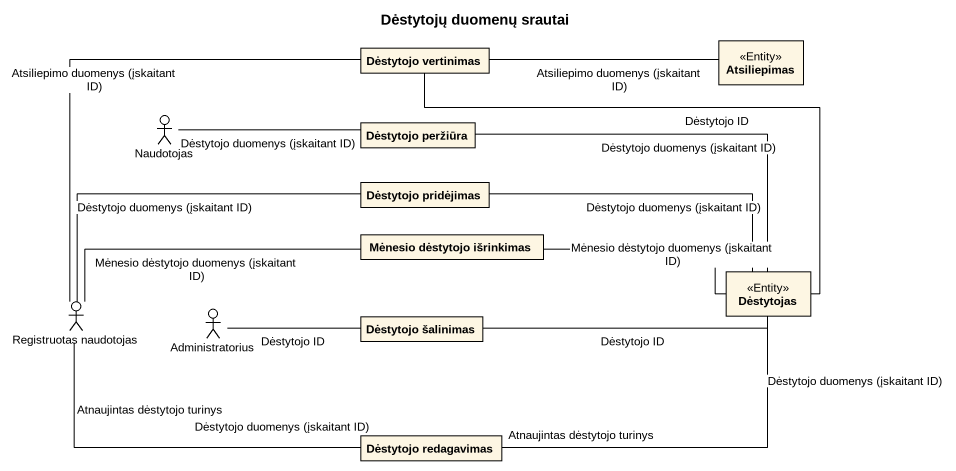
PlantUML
@startuml
title Dėstytojų duomenų srautai
allowmixing
hide circle
hide empty members
class "Dėstytojo vertinimas" as Dėstytojo_vertinimas
class Atsiliepimas <<Entity>>
actor Naudotojas
class "Dėstytojo peržiūra" as Dėstytojo_peržiūra
class "Dėstytojo pridėjimas" as Dėstytojo_pridėjimas
class "Mėnesio dėstytojo išrinkimas" as Mėnesio_dėstytojo_išrinkimas
class Dėstytojas <<Entity>>
actor "Registruotas naudotojas" as Registruotas_naudotojas
actor Administratorius
class "Dėstytojo šalinimas" as Dėstytojo_šalinimas
class "Dėstytojo redagavimas" as Dėstytojo_redagavimas
Dėstytojo_vertinimas -right- Atsiliepimas : Atsiliepimo duomenys (įskaitant ID)
Dėstytojo_vertinimas -- Dėstytojas : Dėstytojo ID
Dėstytojo_peržiūra -left- Naudotojas : Dėstytojo duomenys (įskaitant ID)
Dėstytojo_pridėjimas -right- Dėstytojas : Dėstytojo duomenys (įskaitant ID)
Mėnesio_dėstytojo_išrinkimas -right- Dėstytojas : Mėnesio dėstytojo duomenys (įskaitant ID)
Dėstytojas -left- Dėstytojo_peržiūra : Dėstytojo duomenys (įskaitant ID)
Registruotas_naudotojas -up- Dėstytojo_vertinimas : Atsiliepimo duomenys (įskaitant ID)
Registruotas_naudotojas -right- Dėstytojo_pridėjimas : Dėstytojo duomenys (įskaitant ID)
Registruotas_naudotojas -right- Mėnesio_dėstytojo_išrinkimas : Mėnesio dėstytojo duomenys (įskaitant ID)
Registruotas_naudotojas -right- Dėstytojo_redagavimas : Atnaujintas dėstytojo turinys\nDėstytojo duomenys (įskaitant ID)
Administratorius -right- Dėstytojo_šalinimas : Dėstytojo ID
Dėstytojo_šalinimas -right- Dėstytojas : Dėstytojo ID
Dėstytojo_redagavimas -right- Dėstytojas : Dėstytojo duomenys (įskaitant ID)\nAtnaujintas dėstytojo turinys
@enduml
